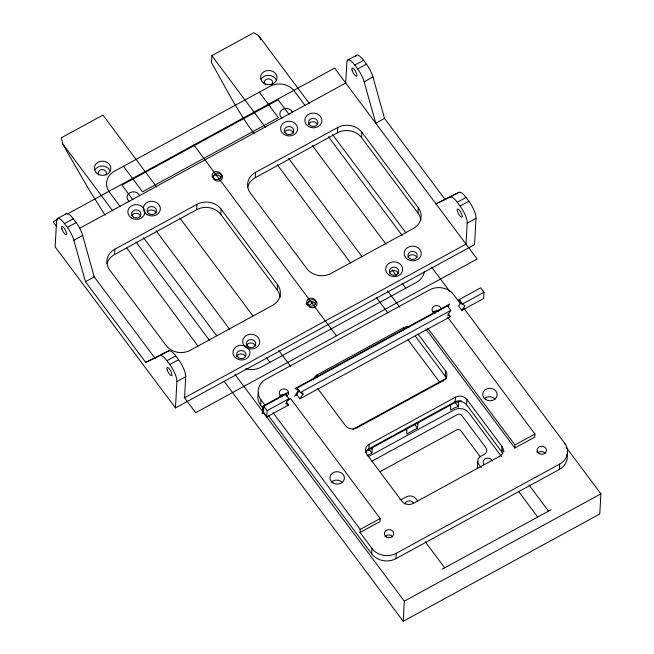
<?xml version="1.0" encoding="UTF-8"?>
<svg xmlns="http://www.w3.org/2000/svg" width="654" height="654" viewBox="0 0 654 654"><rect width="100%" height="100%" fill="white"/><g stroke="black" fill="none" stroke-linecap="round" stroke-linejoin="round"><path stroke-width="0.98" d="M57.16 220.218L56.612 220.521L55.132 246.844L175.452 407.916L474.534 244.637L476.006 218.313A13.767 4.104 61.4 0 0 468.893 201.268L466.024 197.434A13.767 4.104 61.4 0 0 459.092 192.317L436.022 203.917L459.092 192.317M107.093 263.382A17.486 15.05 3.2 0 1 114.507 254.537L114.81 249.207L196.952 204.359A17.486 15.05 3.2 0 1 221.134 209.117L277.566 284.67L277.271 290A17.486 15.05 3.2 0 1 280.076 297.456M175.452 407.916L176.923 381.593A13.767 4.104 61.4 0 0 169.811 364.548L166.95 360.706A13.767 4.104 61.4 0 0 160.017 355.588L145.736 362.398L85.453 281.702L73.869 240.263A13.767 4.104 61.4 0 0 67.37 227.404L64.501 223.57A13.767 4.104 61.4 0 0 56.612 220.521M145.736 362.398L168.806 350.789A13.767 4.104 61.4 0 1 175.738 355.907L178.607 359.749A13.767 4.104 61.4 0 1 185.72 376.786L184.542 397.779L466.04 244.106L467.209 223.112A13.767 4.104 61.4 0 0 460.097 206.067L457.236 202.233A13.767 4.104 61.4 0 0 450.304 197.116M114.507 254.537L196.65 209.689L196.952 204.359M309.309 103.479L258.567 35.553L253.85 32.7L211.847 55.631L211.463 62.522C225.001 86.639 237.606 111.474 254.161 133.735M277.271 290L220.831 214.455L221.134 209.117M247.564 187.641A17.486 15.05 3.2 0 1 255.256 177.7L255.559 172.362L337.693 127.522A17.486 15.05 3.2 0 1 361.883 132.28L418.315 207.833L418.02 213.163A17.486 15.05 3.2 0 1 420.824 220.619M263.652 409.191L260.668 405.202L260.971 399.872A17.486 15.05 3.2 0 1 266.088 379.107L429.506 289.894A17.486 15.05 3.2 0 1 453.688 294.66L460.4 303.644M288.569 405.03L285.757 403.526L288.921 398.752L285.618 394.337L263.824 406.232L263.472 412.502L266.775 416.925L288.569 405.03L286.37 402.079M266.775 416.925L267.126 410.647L263.824 406.232M317.051 377.816L317.215 374.816L403.534 327.695A8.265 7.112 3.2 0 1 409.747 326.787M255.256 177.7L337.399 132.852L337.693 127.522M418.02 213.163L361.58 137.618L361.883 132.28M566.944 453.933A17.486 15.05 3.2 0 1 559.342 469.433L395.923 558.655A17.486 15.05 3.2 0 1 371.742 553.889L372.036 548.559L360.035 532.487L360.207 529.421L273.11 412.821M365.782 452.707A8.265 7.112 3.2 0 1 368.84 449.65L369.134 444.319L455.454 397.199A8.265 7.112 3.2 0 1 466.874 399.447L502.019 446.486L501.716 451.816A8.265 7.112 3.2 0 1 502.689 453.623M367.09 455.789A10.881 9.36 3.2 0 1 368.357 454.98L371.93 453.026L372.183 448.464A3.033 0.899 61.4 0 1 371.284 448.693M287.18 400.55L290.654 398.654L380.187 518.508L380.023 521.573L360.035 532.487M403.387 330.36L403.534 327.695M395.923 558.655L396.226 553.317L559.636 464.103A17.486 15.05 3.2 0 0 564.762 443.347L464.062 308.549M566.07 447.197L600.912 493.844L599.783 513.979L403.199 621.3L404.327 601.165L235.031 374.529M443.159 381.094L443.175 380.759A8.265 7.112 3.2 0 0 445.595 370.957L417.963 333.965M446.265 378.094A8.265 7.112 3.2 0 0 445.292 376.287L445.595 370.957M368.84 449.65L455.151 402.529L455.454 397.199M450.124 405.987A3.033 0.899 61.4 0 0 450.671 405.545L450.418 410.099L453.966 408.153A10.881 9.36 3.2 0 1 458.47 406.788L458.724 402.235L457.825 402.423M501.716 451.816L466.58 404.777L466.874 399.447M461.838 310.437L465.002 305.663L462.19 304.159L458.887 299.736L480.682 287.842L483.985 292.264L483.633 298.543L461.838 310.437L458.536 306.015L461.176 302.042M477.363 468.19L477.739 461.454M499.558 456.958L499.599 456.288A8.265 7.112 3.2 0 0 502.019 446.486M447.826 317.435L534.923 434.035L534.751 437.101L514.772 448.006L514.935 444.941L427.839 328.349M559.342 469.433L559.636 464.103M564.721 444.017L564.762 443.347M406.257 429.972A3.033 0.809 60.4 0 0 406.739 429.572L406.755 434.003L417.448 428.157L417.955 423.432A3.033 0.989 62.2 0 1 416.982 423.702M286.027 395.024L287.686 392.514L262.695 406.159L262.262 413.859L264.053 412.878M299.287 390.422L296.654 394.395L299.957 398.809L450.451 316.65L448.252 313.707M299.957 398.809L303.121 394.043L302.017 392.572M447.908 306.644L449.568 304.135L295.011 388.517L298.461 390.364L294.586 396.21L297.259 394.746M303.121 394.043L300.309 392.539L297.006 388.116L447.5 305.958L450.802 310.38L447.638 315.146L450.451 316.65M57.282 218.649L66.07 213.85M347.568 60.176L356.356 55.377M57.568 219.36L53.088 221.804L56.743 226.701M67.436 213.972L334.586 68.13L477.175 259.017L195.685 412.69L184.101 397.191M64.501 223.57L73.297 218.771L76.158 222.605A13.767 4.104 61.4 0 1 82.657 235.465L94.241 276.904L85.453 281.702M79.469 228.393L345.721 83.033L346.898 62.04A13.767 4.104 61.4 0 1 354.787 65.089L363.583 60.291L366.444 64.133A13.767 4.104 61.4 0 1 372.943 76.984L384.527 118.423L444.81 199.118M67.37 227.404L76.158 222.605M354.787 65.089L357.656 68.932L366.444 64.133M73.869 240.263L82.657 235.465M384.527 118.423L375.739 123.222L364.155 81.783L372.943 76.984M160.017 355.588L168.806 350.789M166.95 360.706L175.738 355.907M457.236 202.233L466.024 197.434M169.811 364.548L178.607 359.749M460.097 206.067L468.893 201.268M308.05 305.598L314.304 302.181M176.923 381.593L185.72 376.786M467.209 223.112L476.006 218.313M267.126 410.647L288.921 398.752M300.309 392.539L450.802 310.38M462.19 304.159L483.985 292.264M352.784 429.351L446.51 378.184M443.175 380.759L356.855 427.888A8.265 7.112 3.2 0 1 345.435 425.64L317.803 388.648M368.267 456.713L453.868 409.984A10.881 9.36 3.2 0 1 468.91 412.944L501.495 456.566M371.873 461.234L457.244 414.628A3.319 2.853 3.2 0 1 461.838 415.527L485.93 447.786A5.51 4.742 3.2 0 1 484.32 454.326L480.854 456.222A6.883 5.927 3.2 0 0 478.842 464.389L481.254 467.618M379.909 471.771L456.386 430.021A3.319 2.853 3.2 0 1 460.972 430.929L480.257 456.729M360.207 529.421L380.187 518.508M514.935 444.941L534.923 434.035M499.599 456.288L413.279 503.416A8.265 7.112 3.2 0 1 401.85 501.168L366.714 454.129A8.265 7.112 3.2 0 1 369.134 444.319M442.161 569.193L551.069 509.736M404.327 601.165L600.912 493.844M458.887 299.736L460.293 300.497M332.543 134.577L405.897 232.783M431.575 267.151L449.911 291.7M305.238 105.703L294.267 91.02A17.486 15.05 3.2 0 0 270.086 86.254L114.434 171.234A17.486 15.05 3.2 0 0 109.308 191.99L120.279 206.68M328.398 136.711L402.145 235.432M289.133 114.499L278.163 99.809L121.946 185.098L132.909 199.781M312.293 145.499L386.04 244.228M259.295 92.149L278.359 117.663L142.547 191.81L123.483 166.296M392.04 269.849L396.21 275.432M402.169 283.403L405.742 288.193M425.844 328.97L514.772 448.006M211.847 55.631L265.532 127.489M288.708 158.521L361.915 256.515M387.536 290.817L399.733 307.151M502.844 449.968L504.062 451.595M529.037 485.031L548.526 511.126M415.265 336.082L445.292 376.287M455.503 402.807L458.47 406.788M277.345 164.816L350.634 262.982M376.279 297.341L387.887 312.882M408.039 339.876L439.79 382.418M518.393 491.211L537.776 517.167M415.061 424.953L417.448 428.157M193.837 144.967L336.426 335.854M417.783 501.136L415.977 498.716A6.883 5.927 3.2 0 0 406.453 496.836L402.619 498.928A5.51 4.742 3.2 0 1 399.905 499.656M369.543 449.829L371.93 453.026M425.206 541.716L444.704 567.811M156.625 186.946L102.94 115.088L61.353 137.79L62.686 143.815L69.087 155.194L88.355 188.54L105.09 215.174M179.801 217.978L253.008 315.972M278.629 350.274L290.826 366.6M266.35 357.55L269.93 362.332M156.077 230.788L229.824 329.51M143.447 237.68L216.58 335.592M260.971 399.872L265.14 405.447M268.41 415.568L371.742 553.889M62.686 143.815L112.799 210.899M136.024 241.988L209.362 340.17M224.396 381.617L403.199 621.3M93.914 276.462L155.464 358.85M197.868 345.958L154.409 286.844L126.385 247.408M258.567 35.553L260.897 39.706M355.751 56.653A13.767 4.104 61.4 0 1 363.583 60.291M357.656 68.932A13.767 4.104 61.4 0 1 364.155 81.783M65.596 214.618A13.767 4.104 61.4 0 1 73.297 218.771M236.609 356.871A4.684 4.03 3.2 0 1 240.893 353.928A4.684 4.03 3.2 0 1 245.52 356.594M131.863 215.477A4.684 4.03 3.2 0 1 136.523 213.302A4.684 4.03 3.2 0 1 140.594 216.335M284.433 132.451A4.684 4.03 3.2 0 1 289.043 129.893A4.684 4.03 3.2 0 1 293.344 132.95M389.498 273.102A4.684 4.03 3.2 0 1 394.109 270.543A4.684 4.03 3.2 0 1 398.409 273.601M408.071 257.259A4.684 4.03 3.2 0 1 412.674 254.782A4.684 4.03 3.2 0 1 416.941 257.799M308.598 124.513A4.684 4.03 3.2 0 1 312.98 121.75A4.684 4.03 3.2 0 1 317.476 124.505M246.444 345.704A4.684 4.03 3.2 0 1 250.997 342.949A4.684 4.03 3.2 0 1 255.42 345.974M147.322 212.158A4.684 4.03 3.2 0 1 151.965 209.95A4.684 4.03 3.2 0 1 156.061 212.959M114.81 249.207A17.486 15.05 3.2 0 0 109.684 269.963L166.124 345.508A17.486 15.05 3.2 0 0 190.306 350.274L272.448 305.426A17.486 15.05 3.2 0 0 277.566 284.67M196.65 209.689A17.486 15.05 3.2 0 1 220.831 214.455M418.315 207.833A17.486 15.05 3.2 0 1 413.197 228.589L331.055 273.437A17.486 15.05 3.2 0 1 306.873 268.671L250.433 193.126A17.486 15.05 3.2 0 1 255.559 172.362M337.399 132.852A17.486 15.05 3.2 0 1 361.58 137.618M212.264 177.259A4.684 4.03 3.2 0 1 217.005 174.97A4.684 4.03 3.2 0 1 221.101 178.166M306.595 304.388A4.684 4.03 3.2 0 1 311.067 301.535A4.684 4.03 3.2 0 1 315.58 304.47M220.995 174.798A8.535 7.349 3.2 0 1 221.976 175.435M396.226 553.317A17.486 15.05 3.2 0 1 372.036 548.559M260.668 405.202A17.486 15.05 3.2 0 1 258.69 392.335M537.997 452.83A4.684 4.03 3.2 0 1 545.436 453.492M384.977 536.493A4.684 4.03 3.2 0 1 392.694 536.877M432.923 312.171A4.684 4.03 3.2 0 1 438.458 311.329M435.074 313.34A4.684 4.03 3.2 0 1 432.171 308.508A4.684 4.03 3.2 0 1 437.412 305.614A4.684 4.03 3.2 0 1 441.376 309.857M279.667 396.144A4.684 4.03 3.2 0 1 287.368 395.907M282.332 396.733A4.684 4.03 3.2 0 1 279.945 390.839A4.684 4.03 3.2 0 1 287.073 390.013A4.684 4.03 3.2 0 1 286.812 396.21M331.267 482.145A7.227 6.221 3.2 0 1 342.402 482.538M455.151 402.529A8.265 7.112 3.2 0 1 466.58 404.777M313.503 379.982A8.265 7.112 3.2 0 1 317.215 374.816M484.017 398.76A7.227 6.221 3.2 0 1 495.152 399.153M424.397 271.238A17.486 15.05 3.2 0 1 416.533 282.299L260.881 367.278A17.486 15.05 3.2 0 1 245.83 368.725M281.98 118.072A6.475 5.567 3.2 0 1 282.781 109.267A6.475 5.567 3.2 0 1 292.461 112.349M536.664 451.775A6.475 5.567 3.2 0 1 537.948 450.851M129.239 201.457A6.475 5.567 3.2 0 1 130.032 192.652A6.475 5.567 3.2 0 1 139.711 195.742M461.283 400.788A10.881 9.36 3.2 0 0 454.301 402.161L368.701 448.889A10.881 9.36 3.2 0 0 365.333 451.84M261.15 79.109A8.265 7.112 3.2 0 1 269.154 75.357A8.265 7.112 3.2 0 1 276.364 80.352M265.753 85.053A4.128 3.556 3.2 0 1 265.442 80.025A4.128 3.556 3.2 0 1 271.271 79.837A4.128 3.556 3.2 0 1 271.582 84.865M94.977 169.836A8.265 7.112 3.2 0 1 102.98 166.083A8.265 7.112 3.2 0 1 110.191 171.078M98.877 175.051A4.128 3.556 3.2 0 1 99.522 170.522A4.128 3.556 3.2 0 1 104.82 170.359A4.128 3.556 3.2 0 1 106.022 174.831M404.875 504.046A4.684 4.03 3.2 0 1 408.595 500.972A4.684 4.03 3.2 0 1 413.377 502.803M483.903 464.299A4.684 4.03 3.2 0 1 485.808 458.495A4.684 4.03 3.2 0 1 492.274 460.972M369.461 450.23A3.033 0.899 61.4 0 1 368.635 450.14M457.489 211.471A4.684 1.398 61.4 0 0 461.912 217.193A4.684 1.398 61.4 0 0 459.721 210.531A4.684 1.398 61.4 0 0 457.489 211.471M352.179 70.501A4.684 1.398 61.4 0 0 356.602 76.216A4.684 1.398 61.4 0 0 354.411 69.553A4.684 1.398 61.4 0 0 352.179 70.501M167.203 369.951A4.684 1.398 61.4 0 0 171.626 375.666A4.684 1.398 61.4 0 0 169.435 369.003A4.684 1.398 61.4 0 0 167.203 369.951M61.893 228.974A4.684 1.398 61.4 0 0 66.316 234.696A4.684 1.398 61.4 0 0 64.125 228.033A4.684 1.398 61.4 0 0 61.893 228.974M213.972 178.82A4.684 4.03 3.2 0 0 221.371 176.098A4.684 4.03 3.2 0 0 214.823 171.896A4.684 4.03 3.2 0 0 213.972 178.82M308.533 305.41A4.684 4.03 3.2 0 0 315.939 302.679A4.684 4.03 3.2 0 0 309.383 298.477A4.684 4.03 3.2 0 0 308.533 305.41M238.636 357.844A4.684 4.03 3.2 0 0 245.994 355.016A4.684 4.03 3.2 0 0 239.364 350.896A4.684 4.03 3.2 0 0 238.636 357.844M133.571 217.193A4.684 4.03 3.2 0 0 140.921 214.357A4.684 4.03 3.2 0 0 134.291 210.245A4.684 4.03 3.2 0 0 133.571 217.193M286.313 133.8A4.684 4.03 3.2 0 0 293.671 130.972A4.684 4.03 3.2 0 0 287.041 126.86A4.684 4.03 3.2 0 0 286.313 133.8M391.378 274.451A4.684 4.03 3.2 0 0 398.736 271.623A4.684 4.03 3.2 0 0 392.106 267.511A4.684 4.03 3.2 0 0 391.378 274.451M409.919 258.682A4.684 4.03 3.2 0 0 417.277 255.853A4.684 4.03 3.2 0 0 410.647 251.741A4.684 4.03 3.2 0 0 409.919 258.682M310.552 125.666A4.684 4.03 3.2 0 0 317.909 122.838A4.684 4.03 3.2 0 0 311.279 118.726A4.684 4.03 3.2 0 0 310.552 125.666M248.406 346.857A4.684 4.03 3.2 0 0 255.763 344.029A4.684 4.03 3.2 0 0 249.133 339.916A4.684 4.03 3.2 0 0 248.406 346.857M149.038 213.842A4.684 4.03 3.2 0 0 156.396 211.013A4.684 4.03 3.2 0 0 149.766 206.901A4.684 4.03 3.2 0 0 149.038 213.842M236.315 358.433A8.535 7.349 3.2 0 0 249.91 353.626A8.535 7.349 3.2 0 0 238.089 345.819A8.535 7.349 3.2 0 0 236.315 358.433M246.141 347.487A8.535 7.349 3.2 0 0 259.687 342.59A8.535 7.349 3.2 0 0 247.792 334.856A8.535 7.349 3.2 0 0 246.141 347.487M131.454 217.913A8.535 7.349 3.2 0 0 144.869 212.763A8.535 7.349 3.2 0 0 132.787 205.25A8.535 7.349 3.2 0 0 131.454 217.913M146.929 214.561A8.535 7.349 3.2 0 0 160.344 209.411A8.535 7.349 3.2 0 0 148.262 201.906A8.535 7.349 3.2 0 0 146.929 214.561M284.204 134.528A8.535 7.349 3.2 0 0 297.619 129.369A8.535 7.349 3.2 0 0 285.528 121.865A8.535 7.349 3.2 0 0 284.204 134.528M389.277 275.179A8.535 7.349 3.2 0 0 402.684 270.02A8.535 7.349 3.2 0 0 390.593 262.516A8.535 7.349 3.2 0 0 389.277 275.179M407.81 259.409A8.535 7.349 3.2 0 0 421.225 254.251A8.535 7.349 3.2 0 0 409.134 246.746A8.535 7.349 3.2 0 0 407.81 259.409M308.443 126.394A8.535 7.349 3.2 0 0 321.858 121.235A8.535 7.349 3.2 0 0 309.767 113.731A8.535 7.349 3.2 0 0 308.443 126.394M215.248 180.43A4.684 4.03 3.2 0 0 222.523 177.447A4.684 4.03 3.2 0 0 215.787 173.474A4.684 4.03 3.2 0 0 215.248 180.43M309.808 307.02A4.684 4.03 3.2 0 0 317.084 304.036A4.684 4.03 3.2 0 0 310.348 300.055A4.684 4.03 3.2 0 0 309.808 307.02M485.693 399.496A7.227 6.221 3.2 0 0 497.13 395.278A7.227 6.221 3.2 0 0 487.001 388.787A7.227 6.221 3.2 0 0 485.693 399.496M539.231 453.59A4.684 4.03 3.2 0 0 546.442 450.508A4.684 4.03 3.2 0 0 539.64 446.625A4.684 4.03 3.2 0 0 539.231 453.59M386.481 536.975A4.684 4.03 3.2 0 0 393.7 533.901A4.684 4.03 3.2 0 0 386.89 530.01A4.684 4.03 3.2 0 0 386.481 536.975M332.943 482.881A7.227 6.221 3.2 0 0 344.38 478.663A7.227 6.221 3.2 0 0 334.259 472.18A7.227 6.221 3.2 0 0 332.943 482.881M263.268 82.756A8.265 7.112 3.2 0 0 276.863 79.134A8.265 7.112 3.2 0 0 266.227 70.746A8.265 7.112 3.2 0 0 263.268 82.756M97.094 173.474A8.265 7.112 3.2 0 0 110.69 169.86A8.265 7.112 3.2 0 0 100.054 161.464A8.265 7.112 3.2 0 0 97.094 173.474"/></g></svg>
